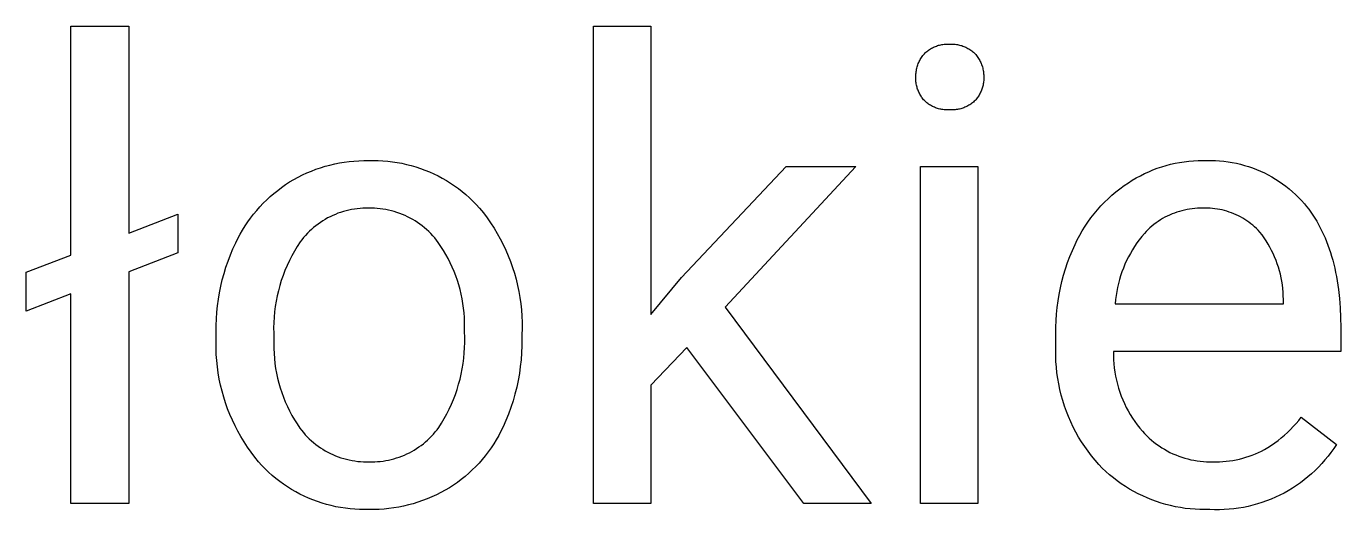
# Model space of a CAD drawing. Header units: millimetres. Extents: x 1102 to 5170, y 19 to 2862.
# Drawn here: x 4276.6 to 4355.5, y 199.1 to 228.1 of the extents above; entities that cross this region are included whole.
import ezdxf

# ---------------------------------------------------------------- set-up
doc = ezdxf.new("R2010")
doc.units = ezdxf.units.MM
doc.header["$MEASUREMENT"] = 0
doc.layers.add('Domyślny', color=7, linetype='Continuous', true_color=0x000000)

msp = doc.modelspace()

# ---------------------------------------------------------------- linework, layer by layer
at = {"layer": 'Domyślny'}
for p, q in [((4279.292, 214.358), (4279.292, 228.097)), ((4279.292, 228.097), (4282.756, 228.097)), ((4282.756, 228.097), (4282.756, 215.681)), ((4310.653, 199.45), (4310.653, 228.097)), ((4310.653, 228.097), (4314.097, 228.097)), ((4314.097, 228.097), (4314.097, 210.8)), ((4330.522, 226.447), (4330.569, 226.494)), ((4330.569, 226.494), (4330.618, 226.539)), ((4330.618, 226.539), (4330.669, 226.583)), ((4330.669, 226.583), (4330.721, 226.625)), ((4330.721, 226.625), (4330.775, 226.665)), ((4330.775, 226.665), (4330.83, 226.703)), ((4330.83, 226.703), (4330.887, 226.74)), ((4330.887, 226.74), (4330.944, 226.774)), ((4330.944, 226.774), (4331.003, 226.806)), ((4331.003, 226.806), (4331.063, 226.836)), ((4331.063, 226.836), (4331.124, 226.864)), ((4331.124, 226.864), (4331.185, 226.89)), ((4331.185, 226.89), (4331.248, 226.914)), ((4331.248, 226.914), (4331.311, 226.936)), ((4331.311, 226.936), (4331.376, 226.955)), ((4331.376, 226.955), (4331.44, 226.972)), ((4331.44, 226.972), (4331.506, 226.987)), ((4331.506, 226.987), (4331.572, 227)), ((4331.572, 227), (4331.638, 227.01)), ((4331.638, 227.01), (4331.704, 227.018)), ((4331.704, 227.018), (4331.771, 227.024)), ((4331.771, 227.024), (4331.838, 227.027)), ((4331.838, 227.027), (4331.905, 227.028)), ((4331.905, 227.028), (4331.972, 227.027)), ((4331.972, 227.027), (4332.039, 227.023)), ((4332.039, 227.023), (4332.106, 227.026)), ((4332.106, 227.026), (4332.174, 227.028)), ((4332.174, 227.028), (4332.241, 227.027)), ((4332.241, 227.027), (4332.308, 227.023)), ((4332.308, 227.023), (4332.375, 227.017)), ((4332.375, 227.017), (4332.442, 227.009)), ((4332.442, 227.009), (4332.509, 226.999)), ((4332.509, 226.999), (4332.575, 226.986)), ((4332.575, 226.986), (4332.64, 226.972)), ((4332.64, 226.972), (4332.706, 226.954)), ((4332.706, 226.954), (4332.77, 226.935)), ((4332.77, 226.935), (4332.834, 226.913)), ((4332.834, 226.913), (4332.897, 226.89)), ((4332.897, 226.89), (4332.959, 226.864)), ((4332.959, 226.864), (4333.02, 226.836)), ((4333.02, 226.836), (4333.08, 226.805)), ((4333.08, 226.805), (4333.139, 226.773)), ((4333.139, 226.773), (4333.197, 226.739)), ((4333.197, 226.739), (4333.254, 226.703)), ((4333.254, 226.703), (4333.309, 226.665)), ((4333.309, 226.665), (4333.364, 226.625)), ((4333.364, 226.625), (4333.416, 226.583)), ((4333.416, 226.583), (4333.467, 226.539)), ((4333.467, 226.539), (4333.517, 226.494)), ((4333.517, 226.494), (4333.565, 226.447)), ((4330.088, 225.656), (4330.109, 225.723)), ((4330.109, 225.723), (4330.131, 225.789)), ((4330.131, 225.789), (4330.156, 225.854)), ((4330.156, 225.854), (4330.184, 225.918)), ((4330.184, 225.918), (4330.213, 225.982)), ((4330.213, 225.982), (4330.244, 226.044)), ((4330.244, 226.044), (4330.278, 226.106)), ((4330.278, 226.106), (4330.314, 226.166)), ((4330.314, 226.166), (4330.351, 226.225)), ((4330.351, 226.225), (4330.391, 226.282)), ((4330.391, 226.282), (4330.433, 226.339)), ((4330.433, 226.339), (4330.476, 226.393)), ((4330.476, 226.393), (4330.522, 226.447)), ((4333.565, 226.447), (4333.611, 226.394)), ((4333.611, 226.394), (4333.655, 226.339)), ((4333.655, 226.339), (4333.698, 226.283)), ((4333.698, 226.283), (4333.738, 226.226)), ((4333.738, 226.226), (4333.776, 226.167)), ((4333.776, 226.167), (4333.812, 226.107)), ((4333.812, 226.107), (4333.846, 226.046)), ((4333.846, 226.046), (4333.878, 225.983)), ((4333.878, 225.983), (4333.908, 225.92)), ((4333.908, 225.92), (4333.936, 225.855)), ((4333.936, 225.855), (4333.961, 225.79)), ((4333.961, 225.79), (4333.984, 225.724)), ((4333.984, 225.724), (4334.005, 225.657)), ((4330.009, 225.104), (4330.01, 225.174)), ((4330.01, 225.034), (4330.009, 225.104)), ((4330.009, 224.968), (4330.01, 225.034)), ((4330.01, 224.901), (4330.009, 224.968)), ((4330.01, 225.174), (4330.015, 225.243)), ((4330.013, 224.835), (4330.01, 224.901)), ((4330.015, 225.243), (4330.021, 225.313)), ((4330.021, 225.313), (4330.03, 225.382)), ((4330.03, 225.382), (4330.041, 225.451)), ((4330.041, 225.451), (4330.054, 225.52)), ((4330.054, 225.52), (4330.07, 225.588)), ((4330.07, 225.588), (4330.088, 225.656)), ((4334.005, 225.657), (4334.023, 225.589)), ((4334.023, 225.589), (4334.04, 225.521)), ((4334.04, 225.521), (4334.053, 225.452)), ((4334.053, 225.452), (4334.065, 225.383)), ((4334.065, 225.383), (4334.074, 225.314)), ((4334.074, 225.314), (4334.08, 225.244)), ((4334.08, 225.244), (4334.085, 225.174)), ((4334.085, 224.901), (4334.082, 224.835)), ((4334.085, 225.174), (4334.086, 225.104)), ((4334.087, 224.967), (4334.085, 224.901)), ((4334.086, 225.104), (4334.086, 225.034)), ((4334.086, 225.034), (4334.087, 224.967)), ((4330.019, 224.769), (4330.013, 224.835)), ((4330.027, 224.704), (4330.019, 224.769)), ((4330.037, 224.638), (4330.027, 224.704)), ((4330.049, 224.573), (4330.037, 224.638)), ((4330.063, 224.509), (4330.049, 224.573)), ((4330.08, 224.445), (4330.063, 224.509)), ((4330.098, 224.381), (4330.08, 224.445)), ((4330.119, 224.318), (4330.098, 224.381)), ((4330.142, 224.256), (4330.119, 224.318)), ((4330.167, 224.195), (4330.142, 224.256)), ((4330.193, 224.135), (4330.167, 224.195)), ((4330.222, 224.075), (4330.193, 224.135)), ((4333.898, 224.133), (4333.869, 224.074)), ((4333.925, 224.194), (4333.898, 224.133)), ((4333.951, 224.255), (4333.925, 224.194)), ((4333.974, 224.317), (4333.951, 224.255)), ((4333.995, 224.38), (4333.974, 224.317)), ((4334.014, 224.443), (4333.995, 224.38)), ((4334.031, 224.508), (4334.014, 224.443)), ((4334.045, 224.572), (4334.031, 224.508)), ((4334.058, 224.637), (4334.045, 224.572)), ((4334.068, 224.703), (4334.058, 224.637)), ((4334.076, 224.769), (4334.068, 224.703)), ((4334.082, 224.835), (4334.076, 224.769)), ((4330.253, 224.017), (4330.222, 224.075)), ((4330.286, 223.959), (4330.253, 224.017)), ((4330.321, 223.903), (4330.286, 223.959)), ((4330.357, 223.848), (4330.321, 223.903)), ((4330.396, 223.794), (4330.357, 223.848)), ((4330.436, 223.741), (4330.396, 223.794)), ((4330.478, 223.69), (4330.436, 223.741)), ((4330.522, 223.641), (4330.478, 223.69)), ((4330.57, 223.595), (4330.522, 223.641)), ((4330.62, 223.55), (4330.57, 223.595)), ((4330.671, 223.508), (4330.62, 223.55)), ((4330.724, 223.467), (4330.671, 223.508)), ((4330.778, 223.428), (4330.724, 223.467)), ((4330.833, 223.391), (4330.778, 223.428)), ((4330.89, 223.356), (4330.833, 223.391)), ((4330.948, 223.323), (4330.89, 223.356)), ((4331.007, 223.292), (4330.948, 223.323)), ((4333.136, 223.323), (4333.077, 223.292)), ((4333.194, 223.357), (4333.136, 223.323)), ((4333.251, 223.392), (4333.194, 223.357)), ((4333.307, 223.429), (4333.251, 223.392)), ((4333.361, 223.468), (4333.307, 223.429)), ((4333.414, 223.508), (4333.361, 223.468)), ((4333.466, 223.551), (4333.414, 223.508)), ((4333.516, 223.595), (4333.466, 223.551)), ((4333.565, 223.641), (4333.516, 223.595)), ((4333.609, 223.69), (4333.565, 223.641)), ((4333.652, 223.741), (4333.609, 223.69)), ((4333.693, 223.793), (4333.652, 223.741)), ((4333.732, 223.847), (4333.693, 223.793)), ((4333.769, 223.902), (4333.732, 223.847)), ((4333.804, 223.958), (4333.769, 223.902)), ((4333.837, 224.015), (4333.804, 223.958)), ((4333.869, 224.074), (4333.837, 224.015)), ((4331.066, 223.262), (4331.007, 223.292)), ((4331.127, 223.235), (4331.066, 223.262)), ((4331.189, 223.21), (4331.127, 223.235)), ((4331.252, 223.187), (4331.189, 223.21)), ((4331.315, 223.166), (4331.252, 223.187)), ((4331.379, 223.148), (4331.315, 223.166)), ((4331.444, 223.131), (4331.379, 223.148)), ((4331.509, 223.117), (4331.444, 223.131)), ((4331.574, 223.105), (4331.509, 223.117)), ((4331.64, 223.095), (4331.574, 223.105)), ((4331.706, 223.088), (4331.64, 223.095)), ((4331.773, 223.082), (4331.706, 223.088)), ((4331.839, 223.079), (4331.773, 223.082)), ((4331.906, 223.079), (4331.839, 223.079)), ((4331.973, 223.08), (4331.906, 223.079)), ((4332.039, 223.084), (4331.973, 223.08)), ((4332.106, 223.08), (4332.039, 223.084)), ((4332.173, 223.079), (4332.106, 223.08)), ((4332.24, 223.08), (4332.173, 223.079)), ((4332.307, 223.083), (4332.24, 223.08)), ((4332.373, 223.088), (4332.307, 223.083)), ((4332.44, 223.096), (4332.373, 223.088)), ((4332.506, 223.106), (4332.44, 223.096)), ((4332.572, 223.118), (4332.506, 223.106)), ((4332.637, 223.132), (4332.572, 223.118)), ((4332.702, 223.149), (4332.637, 223.132)), ((4332.767, 223.167), (4332.702, 223.149)), ((4332.83, 223.188), (4332.767, 223.167)), ((4332.893, 223.211), (4332.83, 223.188)), ((4332.955, 223.236), (4332.893, 223.211)), ((4333.016, 223.263), (4332.955, 223.236)), ((4333.077, 223.292), (4333.016, 223.263)), ((4293.456, 219.294), (4293.726, 219.408)), ((4293.726, 219.408), (4293.999, 219.512)), ((4293.999, 219.512), (4294.276, 219.607)), ((4294.276, 219.607), (4294.556, 219.694)), ((4294.556, 219.694), (4294.838, 219.77)), ((4294.838, 219.77), (4295.123, 219.838)), ((4295.123, 219.838), (4295.41, 219.896)), ((4295.41, 219.896), (4295.699, 219.944)), ((4295.699, 219.944), (4295.989, 219.983)), ((4295.989, 219.983), (4296.28, 220.011)), ((4296.28, 220.011), (4296.572, 220.031)), ((4296.572, 220.031), (4296.865, 220.04)), ((4296.865, 220.04), (4297.158, 220.04)), ((4297.158, 220.04), (4297.445, 220.045)), ((4297.445, 220.045), (4297.733, 220.041)), ((4297.733, 220.041), (4298.021, 220.027)), ((4298.021, 220.027), (4298.308, 220.003)), ((4298.308, 220.003), (4298.593, 219.969)), ((4298.593, 219.969), (4298.878, 219.926)), ((4298.878, 219.926), (4299.161, 219.873)), ((4299.161, 219.873), (4299.442, 219.811)), ((4299.442, 219.811), (4299.721, 219.739)), ((4299.721, 219.739), (4299.997, 219.657)), ((4299.997, 219.657), (4300.27, 219.567)), ((4300.27, 219.567), (4300.54, 219.467)), ((4300.54, 219.467), (4300.806, 219.358)), ((4300.806, 219.358), (4301.069, 219.24)), ((4315.941, 213.024), (4322.216, 219.682)), ((4326.406, 219.682), (4318.565, 211.231)), ((4322.216, 219.682), (4326.406, 219.682)), ((4330.289, 199.45), (4330.289, 219.682)), ((4330.289, 219.682), (4333.736, 219.682)), ((4333.736, 219.682), (4333.736, 199.45)), ((4343.736, 219.253), (4343.989, 219.368)), ((4343.989, 219.368), (4344.245, 219.475)), ((4344.245, 219.475), (4344.505, 219.573)), ((4344.505, 219.573), (4344.768, 219.662)), ((4344.768, 219.662), (4345.034, 219.741)), ((4345.034, 219.741), (4345.303, 219.812)), ((4345.303, 219.812), (4345.574, 219.873)), ((4345.574, 219.873), (4345.847, 219.924)), ((4345.847, 219.924), (4346.121, 219.967)), ((4346.121, 219.967), (4346.397, 219.999)), ((4346.397, 219.999), (4346.674, 220.022)), ((4346.674, 220.022), (4346.951, 220.036)), ((4346.951, 220.036), (4347.229, 220.04)), ((4347.229, 220.04), (4347.483, 220.05)), ((4347.483, 220.05), (4347.737, 220.05)), ((4347.737, 220.05), (4347.992, 220.043)), ((4347.992, 220.043), (4348.246, 220.027)), ((4348.246, 220.027), (4348.499, 220.002)), ((4348.499, 220.002), (4348.751, 219.968)), ((4348.751, 219.968), (4349.003, 219.926)), ((4349.003, 219.926), (4349.252, 219.876)), ((4349.252, 219.876), (4349.5, 219.817)), ((4349.5, 219.817), (4349.745, 219.75)), ((4349.745, 219.75), (4349.988, 219.675)), ((4349.988, 219.675), (4350.229, 219.592)), ((4350.229, 219.592), (4350.466, 219.5)), ((4350.466, 219.5), (4350.701, 219.401)), ((4350.701, 219.401), (4350.931, 219.293)), ((4291.936, 218.425), (4292.175, 218.593)), ((4292.175, 218.593), (4292.419, 218.752)), ((4292.419, 218.752), (4292.671, 218.9)), ((4292.671, 218.9), (4292.928, 219.04)), ((4292.928, 219.04), (4293.19, 219.171)), ((4293.19, 219.171), (4293.456, 219.294)), ((4301.069, 219.24), (4301.327, 219.113)), ((4301.327, 219.113), (4301.581, 218.978)), ((4301.581, 218.978), (4301.83, 218.834)), ((4301.83, 218.834), (4302.074, 218.681)), ((4302.074, 218.681), (4302.313, 218.521)), ((4342.515, 218.531), (4342.771, 218.706)), ((4342.771, 218.706), (4343.005, 218.855)), ((4343.005, 218.855), (4343.244, 218.996)), ((4343.244, 218.996), (4343.488, 219.129)), ((4343.488, 219.129), (4343.736, 219.253)), ((4350.931, 219.293), (4351.158, 219.178)), ((4351.158, 219.178), (4351.381, 219.055)), ((4351.381, 219.055), (4351.6, 218.925)), ((4351.6, 218.925), (4351.814, 218.788)), ((4351.814, 218.788), (4352.024, 218.643)), ((4352.024, 218.643), (4352.228, 218.492)), ((4291.042, 217.679), (4291.256, 217.877)), ((4291.256, 217.877), (4291.476, 218.067)), ((4291.476, 218.067), (4291.703, 218.25)), ((4291.703, 218.25), (4291.936, 218.425)), ((4302.313, 218.521), (4302.547, 218.352)), ((4302.547, 218.352), (4302.774, 218.176)), ((4302.774, 218.176), (4302.995, 217.992)), ((4302.995, 217.992), (4303.21, 217.8)), ((4303.21, 217.8), (4303.419, 217.602)), ((4341.555, 217.75), (4341.785, 217.957)), ((4341.785, 217.957), (4342.021, 218.157)), ((4342.021, 218.157), (4342.265, 218.349)), ((4342.265, 218.349), (4342.515, 218.531)), ((4352.228, 218.492), (4352.427, 218.333)), ((4352.427, 218.333), (4352.621, 218.168)), ((4352.621, 218.168), (4352.809, 217.997)), ((4352.809, 217.997), (4352.991, 217.819)), ((4352.991, 217.819), (4353.167, 217.635)), ((4290.255, 216.82), (4290.441, 217.044)), ((4290.441, 217.044), (4290.634, 217.263)), ((4290.634, 217.263), (4290.834, 217.474)), ((4290.834, 217.474), (4291.042, 217.679)), ((4295.808, 217.022), (4295.644, 216.977)), ((4295.974, 217.061), (4295.808, 217.022)), ((4296.141, 217.095), (4295.974, 217.061)), ((4296.309, 217.123), (4296.141, 217.095)), ((4296.478, 217.145), (4296.309, 217.123)), ((4296.647, 217.161), (4296.478, 217.145)), ((4296.817, 217.172), (4296.647, 217.161)), ((4296.987, 217.177), (4296.817, 217.172)), ((4297.158, 217.175), (4296.987, 217.177)), ((4297.331, 217.177), (4297.158, 217.175)), ((4297.504, 217.173), (4297.331, 217.177)), ((4297.676, 217.163), (4297.504, 217.173)), ((4297.849, 217.146), (4297.676, 217.163)), ((4298.02, 217.124), (4297.849, 217.146)), ((4298.191, 217.096), (4298.02, 217.124)), ((4298.361, 217.062), (4298.191, 217.096)), ((4298.529, 217.023), (4298.361, 217.062)), ((4298.696, 216.977), (4298.529, 217.023)), ((4303.419, 217.602), (4303.62, 217.396)), ((4303.62, 217.396), (4303.815, 217.184)), ((4303.815, 217.184), (4304.048, 216.894)), ((4340.713, 216.843), (4340.912, 217.08)), ((4340.912, 217.08), (4341.118, 217.311)), ((4341.118, 217.311), (4341.333, 217.534)), ((4341.333, 217.534), (4341.555, 217.75)), ((4345.984, 217.029), (4345.833, 216.987)), ((4346.137, 217.066), (4345.984, 217.029)), ((4346.291, 217.098), (4346.137, 217.066)), ((4346.446, 217.124), (4346.291, 217.098)), ((4346.601, 217.145), (4346.446, 217.124)), ((4346.758, 217.16), (4346.601, 217.145)), ((4346.914, 217.171), (4346.758, 217.16)), ((4347.071, 217.176), (4346.914, 217.171)), ((4347.229, 217.175), (4347.071, 217.176)), ((4347.376, 217.18), (4347.229, 217.175)), ((4347.524, 217.179), (4347.376, 217.18)), ((4347.671, 217.173), (4347.524, 217.179)), ((4347.819, 217.163), (4347.671, 217.173)), ((4347.965, 217.147), (4347.819, 217.163)), ((4348.112, 217.126), (4347.965, 217.147)), ((4348.257, 217.1), (4348.112, 217.126)), ((4348.402, 217.07), (4348.257, 217.1)), ((4348.545, 217.034), (4348.402, 217.07)), ((4348.687, 216.994), (4348.545, 217.034)), ((4348.828, 216.949), (4348.687, 216.994)), ((4353.167, 217.635), (4353.337, 217.445)), ((4353.337, 217.445), (4353.471, 217.281)), ((4353.471, 217.281), (4353.601, 217.112)), ((4353.601, 217.112), (4353.726, 216.939)), ((4282.756, 215.681), (4285.699, 216.817)), ((4285.699, 216.817), (4285.699, 214.49)), ((4289.744, 216.111), (4289.907, 216.353)), ((4289.907, 216.353), (4290.077, 216.589)), ((4290.077, 216.589), (4290.255, 216.82)), ((4294.123, 216.228), (4293.987, 216.126)), ((4294.263, 216.326), (4294.123, 216.228)), ((4294.405, 216.419), (4294.263, 216.326)), ((4294.551, 216.507), (4294.405, 216.419)), ((4294.7, 216.59), (4294.551, 216.507)), ((4294.851, 216.668), (4294.7, 216.59)), ((4295.005, 216.741), (4294.851, 216.668)), ((4295.162, 216.808), (4295.005, 216.741)), ((4295.321, 216.87), (4295.162, 216.808)), ((4295.481, 216.926), (4295.321, 216.87)), ((4295.644, 216.977), (4295.481, 216.926)), ((4298.861, 216.926), (4298.696, 216.977)), ((4299.025, 216.869), (4298.861, 216.926)), ((4299.186, 216.806), (4299.025, 216.869)), ((4299.345, 216.738), (4299.186, 216.806)), ((4299.502, 216.665), (4299.345, 216.738)), ((4299.656, 216.586), (4299.502, 216.665)), ((4299.807, 216.501), (4299.656, 216.586)), ((4299.955, 216.412), (4299.807, 216.501)), ((4300.1, 216.317), (4299.955, 216.412)), ((4300.241, 216.218), (4300.1, 216.317)), ((4300.379, 216.114), (4300.241, 216.218)), ((4304.048, 216.894), (4304.272, 216.596)), ((4304.272, 216.596), (4304.486, 216.29)), ((4304.486, 216.29), (4304.689, 215.978)), ((4340.168, 216.091), (4340.341, 216.348)), ((4340.341, 216.348), (4340.522, 216.599)), ((4340.522, 216.599), (4340.713, 216.843)), ((4344.304, 216.202), (4344.182, 216.103)), ((4344.43, 216.297), (4344.304, 216.202)), ((4344.559, 216.387), (4344.43, 216.297)), ((4344.69, 216.472), (4344.559, 216.387)), ((4344.825, 216.554), (4344.69, 216.472)), ((4344.962, 216.63), (4344.825, 216.554)), ((4345.102, 216.702), (4344.962, 216.63)), ((4345.244, 216.769), (4345.102, 216.702)), ((4345.388, 216.831), (4345.244, 216.769)), ((4345.535, 216.888), (4345.388, 216.831)), ((4345.683, 216.94), (4345.535, 216.888)), ((4345.833, 216.987), (4345.683, 216.94)), ((4348.966, 216.899), (4348.828, 216.949)), ((4349.104, 216.844), (4348.966, 216.899)), ((4349.239, 216.785), (4349.104, 216.844)), ((4349.372, 216.721), (4349.239, 216.785)), ((4349.503, 216.653), (4349.372, 216.721)), ((4349.632, 216.58), (4349.503, 216.653)), ((4349.758, 216.503), (4349.632, 216.58)), ((4349.881, 216.422), (4349.758, 216.503)), ((4350.001, 216.337), (4349.881, 216.422)), ((4350.119, 216.247), (4350.001, 216.337)), ((4350.233, 216.154), (4350.119, 216.247)), ((4353.726, 216.939), (4353.848, 216.762)), ((4353.848, 216.762), (4353.964, 216.58)), ((4353.964, 216.58), (4354.077, 216.394)), ((4354.077, 216.394), (4354.186, 216.203)), ((4354.186, 216.203), (4354.29, 216.008)), ((4289.308, 215.354), (4289.445, 215.611)), ((4289.445, 215.611), (4289.59, 215.864)), ((4289.59, 215.864), (4289.744, 216.111)), ((4293.253, 215.418), (4293.145, 215.286)), ((4293.365, 215.546), (4293.253, 215.418)), ((4293.481, 215.67), (4293.365, 215.546)), ((4293.602, 215.791), (4293.481, 215.67)), ((4293.727, 215.907), (4293.602, 215.791)), ((4293.855, 216.018), (4293.727, 215.907)), ((4293.987, 216.126), (4293.855, 216.018)), ((4300.514, 216.005), (4300.379, 216.114)), ((4300.644, 215.891), (4300.514, 216.005)), ((4300.771, 215.773), (4300.644, 215.891)), ((4300.893, 215.651), (4300.771, 215.773)), ((4301.012, 215.525), (4300.893, 215.651)), ((4301.125, 215.394), (4301.012, 215.525)), ((4304.689, 215.978), (4304.882, 215.659)), ((4304.882, 215.659), (4305.064, 215.333)), ((4339.703, 215.287), (4339.849, 215.56)), ((4339.849, 215.56), (4340.004, 215.828)), ((4340.004, 215.828), (4340.168, 216.091)), ((4343.572, 215.481), (4343.422, 215.288)), ((4343.729, 215.669), (4343.572, 215.481)), ((4343.837, 215.783), (4343.729, 215.669)), ((4343.948, 215.894), (4343.837, 215.783)), ((4344.063, 216.001), (4343.948, 215.894)), ((4344.182, 216.103), (4344.063, 216.001)), ((4350.344, 216.057), (4350.233, 216.154)), ((4350.452, 215.956), (4350.344, 216.057)), ((4350.556, 215.851), (4350.452, 215.956)), ((4350.657, 215.743), (4350.556, 215.851)), ((4350.79, 215.57), (4350.657, 215.743)), ((4350.917, 215.393), (4350.79, 215.57)), ((4354.29, 216.008), (4354.39, 215.809)), ((4354.39, 215.809), (4354.486, 215.605)), ((4354.486, 215.605), (4354.577, 215.397)), ((4288.864, 214.371), (4289.015, 214.734)), ((4289.015, 214.734), (4289.179, 215.093)), ((4289.179, 215.093), (4289.308, 215.354)), ((4292.868, 214.88), (4292.702, 214.604)), ((4293.042, 215.15), (4292.868, 214.88)), ((4293.145, 215.286), (4293.042, 215.15)), ((4301.234, 215.26), (4301.125, 215.394)), ((4301.339, 215.122), (4301.234, 215.26)), ((4301.5, 214.887), (4301.339, 215.122)), ((4301.652, 214.647), (4301.5, 214.887)), ((4301.797, 214.403), (4301.652, 214.647)), ((4305.064, 215.333), (4305.234, 215.002)), ((4305.234, 215.002), (4305.393, 214.665)), ((4305.393, 214.665), (4305.541, 214.323)), ((4339.255, 214.282), (4339.406, 214.648)), ((4339.406, 214.648), (4339.567, 215.009)), ((4339.567, 215.009), (4339.703, 215.287)), ((4343.011, 214.68), (4342.888, 214.468)), ((4343.141, 214.887), (4343.011, 214.68)), ((4343.278, 215.09), (4343.141, 214.887)), ((4343.422, 215.288), (4343.278, 215.09)), ((4351.038, 215.212), (4350.917, 215.393)), ((4351.153, 215.026), (4351.038, 215.212)), ((4351.262, 214.837), (4351.153, 215.026)), ((4351.364, 214.645), (4351.262, 214.837)), ((4351.46, 214.449), (4351.364, 214.645)), ((4354.577, 215.397), (4354.664, 215.185)), ((4354.664, 215.185), (4354.747, 214.968)), ((4354.747, 214.968), (4354.826, 214.747)), ((4354.826, 214.747), (4354.9, 214.521)), ((4276.61, 213.334), (4279.292, 214.358)), ((4285.699, 214.49), (4282.756, 213.354)), ((4288.596, 213.63), (4288.724, 214.003)), ((4288.724, 214.003), (4288.864, 214.371)), ((4292.401, 214.036), (4292.265, 213.744)), ((4292.547, 214.322), (4292.401, 214.036)), ((4292.702, 214.604), (4292.547, 214.322)), ((4301.934, 214.153), (4301.797, 214.403)), ((4302.063, 213.899), (4301.934, 214.153)), ((4302.182, 213.641), (4302.063, 213.899)), ((4305.541, 214.323), (4305.677, 213.976)), ((4305.677, 213.976), (4305.801, 213.624)), ((4338.991, 213.537), (4339.117, 213.912)), ((4339.117, 213.912), (4339.255, 214.282)), ((4342.663, 214.034), (4342.562, 213.811)), ((4342.772, 214.253), (4342.663, 214.034)), ((4342.888, 214.468), (4342.772, 214.253)), ((4351.549, 214.25), (4351.46, 214.449)), ((4351.632, 214.048), (4351.549, 214.25)), ((4351.707, 213.843), (4351.632, 214.048)), ((4351.776, 213.636), (4351.707, 213.843)), ((4354.9, 214.521), (4354.97, 214.291)), ((4354.97, 214.291), (4355.036, 214.057)), ((4355.036, 214.057), (4355.098, 213.819)), ((4276.61, 211.007), (4276.61, 213.334)), ((4282.756, 213.354), (4282.756, 199.45)), ((4288.378, 212.874), (4288.481, 213.254)), ((4288.481, 213.254), (4288.596, 213.63)), ((4292.024, 213.148), (4291.919, 212.843)), ((4292.139, 213.448), (4292.024, 213.148)), ((4292.265, 213.744), (4292.139, 213.448)), ((4302.294, 213.379), (4302.182, 213.641)), ((4302.396, 213.114), (4302.294, 213.379)), ((4302.49, 212.845), (4302.396, 213.114)), ((4305.801, 213.624), (4305.913, 213.269)), ((4305.913, 213.269), (4306.014, 212.91)), ((4338.776, 212.776), (4338.878, 213.158)), ((4338.878, 213.158), (4338.991, 213.537)), ((4342.303, 213.124), (4342.233, 212.889)), ((4342.382, 213.356), (4342.303, 213.124)), ((4342.468, 213.585), (4342.382, 213.356)), ((4342.562, 213.811), (4342.468, 213.585)), ((4351.837, 213.427), (4351.776, 213.636)), ((4351.892, 213.216), (4351.837, 213.427)), ((4351.939, 213.003), (4351.892, 213.216)), ((4355.098, 213.819), (4355.156, 213.576)), ((4355.156, 213.576), (4355.209, 213.328)), ((4355.209, 213.328), (4355.258, 213.076)), ((4355.258, 213.076), (4355.302, 212.82)), ((4288.211, 212.104), (4288.288, 212.49)), ((4288.288, 212.49), (4288.378, 212.874)), ((4291.824, 212.536), (4291.741, 212.225)), ((4291.919, 212.843), (4291.824, 212.536)), ((4302.574, 212.574), (4302.49, 212.845)), ((4302.65, 212.299), (4302.574, 212.574)), ((4302.716, 212.023), (4302.65, 212.299)), ((4306.014, 212.91), (4306.101, 212.547)), ((4306.101, 212.547), (4306.177, 212.182)), ((4314.097, 210.8), (4315.941, 213.024)), ((4338.611, 212.003), (4338.688, 212.391)), ((4338.688, 212.391), (4338.776, 212.776)), ((4342.116, 212.414), (4342.069, 212.174)), ((4342.17, 212.653), (4342.116, 212.414)), ((4342.233, 212.889), (4342.17, 212.653)), ((4351.979, 212.789), (4351.939, 213.003)), ((4352.012, 212.573), (4351.979, 212.789)), ((4352.038, 212.356), (4352.012, 212.573)), ((4352.056, 212.139), (4352.038, 212.356)), ((4355.302, 212.82), (4355.343, 212.56)), ((4355.343, 212.56), (4355.379, 212.295)), ((4355.379, 212.295), (4355.438, 211.752)), ((4279.292, 212.031), (4276.61, 211.007)), ((4279.292, 199.45), (4279.292, 212.031)), ((4288.094, 211.326), (4288.146, 211.716)), ((4288.146, 211.716), (4288.211, 212.104)), ((4291.605, 211.596), (4291.554, 211.279)), ((4291.668, 211.912), (4291.605, 211.596)), ((4291.741, 212.225), (4291.668, 211.912)), ((4302.774, 211.744), (4302.716, 212.023)), ((4302.822, 211.464), (4302.774, 211.744)), ((4306.177, 212.182), (4306.24, 211.815)), ((4306.24, 211.815), (4306.291, 211.446)), ((4338.497, 211.22), (4338.548, 211.612)), ((4338.548, 211.612), (4338.611, 212.003)), ((4342, 211.69), (4341.978, 211.446)), ((4342.03, 211.932), (4342, 211.69)), ((4342.069, 212.174), (4342.03, 211.932)), ((4352.067, 211.921), (4352.056, 212.139)), ((4352.071, 211.703), (4352.067, 211.921)), ((4352.071, 211.446), (4352.071, 211.703)), ((4355.438, 211.752), (4355.481, 211.192)), ((4288.029, 210.541), (4288.055, 210.934)), ((4288.055, 210.934), (4288.094, 211.326)), ((4291.514, 210.96), (4291.485, 210.639)), ((4291.554, 211.279), (4291.514, 210.96)), ((4302.86, 211.182), (4302.822, 211.464)), ((4302.89, 210.899), (4302.86, 211.182)), ((4302.909, 210.615), (4302.89, 210.899)), ((4306.291, 211.446), (4306.329, 211.075)), ((4306.329, 211.075), (4306.355, 210.703)), ((4306.355, 210.703), (4306.368, 210.331)), ((4318.565, 211.231), (4327.318, 199.45)), ((4338.434, 210.432), (4338.459, 210.827)), ((4338.459, 210.827), (4338.497, 211.22)), ((4341.978, 211.446), (4352.071, 211.446)), ((4355.481, 211.192), (4355.506, 210.614)), ((4288.015, 210.147), (4288.029, 210.541)), ((4288.015, 209.753), (4288.015, 210.147)), ((4291.466, 210.318), (4291.459, 209.996)), ((4291.459, 209.996), (4291.464, 209.675)), ((4291.485, 210.639), (4291.466, 210.318)), ((4302.92, 210.331), (4302.909, 210.615)), ((4302.912, 209.762), (4302.921, 210.046)), ((4302.921, 210.046), (4302.92, 210.331)), ((4306.368, 209.958), (4306.356, 209.586)), ((4306.368, 210.331), (4306.368, 209.958)), ((4338.421, 210.037), (4338.434, 210.432)), ((4338.422, 209.642), (4338.421, 210.037)), ((4355.506, 210.614), (4355.515, 210.019)), ((4355.515, 210.019), (4355.515, 208.581)), ((4288.004, 209.139), (4288.015, 209.51)), ((4288.004, 208.768), (4288.004, 209.139)), ((4288.015, 209.51), (4288.015, 209.753)), ((4291.464, 209.675), (4291.479, 209.353)), ((4291.479, 209.353), (4291.469, 209.054)), ((4302.926, 209.443), (4302.912, 209.762)), ((4302.921, 208.805), (4302.929, 209.124)), ((4302.929, 209.124), (4302.926, 209.443)), ((4306.356, 209.586), (4306.356, 209.342)), ((4306.356, 209.342), (4306.356, 208.922)), ((4338.422, 209.006), (4338.422, 209.642)), ((4288.018, 208.397), (4288.004, 208.768)), ((4288.044, 208.027), (4288.018, 208.397)), ((4291.469, 209.054), (4291.47, 208.754)), ((4291.47, 208.754), (4291.481, 208.455)), ((4291.481, 208.455), (4291.503, 208.156)), ((4302.873, 208.169), (4302.902, 208.487)), ((4302.902, 208.487), (4302.921, 208.805)), ((4306.341, 208.503), (4306.311, 208.084)), ((4306.356, 208.922), (4306.341, 208.503)), ((4316.257, 208.819), (4314.097, 206.556)), ((4323.276, 199.45), (4316.257, 208.819)), ((4338.411, 208.665), (4338.422, 209.006)), ((4338.411, 208.323), (4338.411, 208.665)), ((4338.423, 207.982), (4338.411, 208.323)), ((4355.515, 208.581), (4341.866, 208.581)), ((4341.866, 208.581), (4341.866, 208.333)), ((4341.866, 208.333), (4341.874, 208.084)), ((4288.082, 207.658), (4288.044, 208.027)), ((4288.133, 207.29), (4288.082, 207.658)), ((4291.503, 208.156), (4291.535, 207.858)), ((4291.535, 207.858), (4291.577, 207.561)), ((4291.577, 207.561), (4291.63, 207.266)), ((4302.72, 207.225), (4302.782, 207.538)), ((4302.782, 207.538), (4302.833, 207.853)), ((4302.833, 207.853), (4302.873, 208.169)), ((4306.267, 207.666), (4306.209, 207.25)), ((4306.311, 208.084), (4306.267, 207.666)), ((4338.447, 207.641), (4338.423, 207.982)), ((4338.482, 207.301), (4338.447, 207.641)), ((4341.874, 208.084), (4341.891, 207.836)), ((4341.891, 207.836), (4341.917, 207.589)), ((4341.917, 207.589), (4341.952, 207.343)), ((4288.197, 206.924), (4288.133, 207.29)), ((4288.273, 206.561), (4288.197, 206.924)), ((4291.63, 207.266), (4291.693, 206.973)), ((4291.693, 206.973), (4291.766, 206.682)), ((4302.565, 206.606), (4302.648, 206.915)), ((4302.648, 206.915), (4302.72, 207.225)), ((4306.136, 206.837), (4306.048, 206.426)), ((4306.209, 207.25), (4306.136, 206.837)), ((4338.529, 206.963), (4338.482, 207.301)), ((4338.588, 206.626), (4338.529, 206.963)), ((4341.952, 207.343), (4341.995, 207.098)), ((4341.995, 207.098), (4342.046, 206.855)), ((4342.046, 206.855), (4342.106, 206.614)), ((4288.361, 206.201), (4288.273, 206.561)), ((4288.461, 205.843), (4288.361, 206.201)), ((4291.766, 206.682), (4291.85, 206.394)), ((4291.85, 206.394), (4291.943, 206.109)), ((4291.943, 206.109), (4292.046, 205.828)), ((4302.254, 205.702), (4302.368, 206)), ((4302.368, 206), (4302.472, 206.301)), ((4302.472, 206.301), (4302.565, 206.606)), ((4305.947, 206.019), (4305.831, 205.615)), ((4306.048, 206.426), (4305.947, 206.019)), ((4314.097, 206.556), (4314.097, 199.45)), ((4338.657, 206.291), (4338.588, 206.626)), ((4338.739, 205.959), (4338.657, 206.291)), ((4338.831, 205.63), (4338.739, 205.959)), ((4342.106, 206.614), (4342.175, 206.375)), ((4342.175, 206.375), (4342.251, 206.139)), ((4342.251, 206.139), (4342.336, 205.905)), ((4288.573, 205.49), (4288.461, 205.843)), ((4288.697, 205.14), (4288.573, 205.49)), ((4292.046, 205.828), (4292.159, 205.55)), ((4292.159, 205.55), (4292.281, 205.277)), ((4292.281, 205.277), (4292.413, 205.008)), ((4301.997, 205.118), (4302.131, 205.408)), ((4302.131, 205.408), (4302.254, 205.702)), ((4305.701, 205.216), (4305.558, 204.821)), ((4305.831, 205.615), (4305.701, 205.216)), ((4338.935, 205.305), (4338.831, 205.63)), ((4339.049, 204.983), (4338.935, 205.305)), ((4342.336, 205.905), (4342.429, 205.675)), ((4342.429, 205.675), (4342.53, 205.448)), ((4342.53, 205.448), (4342.639, 205.224)), ((4342.639, 205.224), (4342.756, 205.005)), ((4288.833, 204.794), (4288.697, 205.14)), ((4288.981, 204.454), (4288.833, 204.794)), ((4289.14, 204.119), (4288.981, 204.454)), ((4292.413, 205.008), (4292.555, 204.743)), ((4292.555, 204.743), (4292.705, 204.484)), ((4292.705, 204.484), (4292.865, 204.23)), ((4301.538, 204.279), (4301.701, 204.553)), ((4301.701, 204.553), (4301.854, 204.833)), ((4301.854, 204.833), (4301.997, 205.118)), ((4305.401, 204.431), (4305.23, 204.048)), ((4305.558, 204.821), (4305.401, 204.431)), ((4339.175, 204.665), (4339.049, 204.983)), ((4339.311, 204.352), (4339.175, 204.665)), ((4342.756, 205.005), (4342.88, 204.789)), ((4342.88, 204.789), (4343.011, 204.579)), ((4343.011, 204.579), (4343.15, 204.372)), ((4343.15, 204.372), (4343.296, 204.171)), ((4352.836, 204.255), (4352.997, 204.443)), ((4352.997, 204.443), (4353.151, 204.637)), ((4353.151, 204.637), (4355.255, 202.995)), ((4289.31, 203.789), (4289.14, 204.119)), ((4289.492, 203.465), (4289.31, 203.789)), ((4292.865, 204.23), (4293.033, 203.982)), ((4293.033, 203.982), (4293.137, 203.845)), ((4293.137, 203.845), (4293.246, 203.712)), ((4293.246, 203.712), (4293.359, 203.583)), ((4293.359, 203.583), (4293.477, 203.458)), ((4300.941, 203.496), (4301.054, 203.619)), ((4301.054, 203.619), (4301.162, 203.746)), ((4301.162, 203.746), (4301.267, 203.876)), ((4301.267, 203.876), (4301.367, 204.01)), ((4301.367, 204.01), (4301.538, 204.279)), ((4305.103, 203.787), (4304.968, 203.53)), ((4305.23, 204.048), (4305.103, 203.787)), ((4339.458, 204.043), (4339.311, 204.352)), ((4339.615, 203.74), (4339.458, 204.043)), ((4339.783, 203.442), (4339.615, 203.74)), ((4343.296, 204.171), (4343.449, 203.975)), ((4343.449, 203.975), (4343.609, 203.785)), ((4343.609, 203.785), (4343.738, 203.645)), ((4343.738, 203.645), (4343.872, 203.51)), ((4352.137, 203.557), (4352.32, 203.723)), ((4352.32, 203.723), (4352.498, 203.895)), ((4352.498, 203.895), (4352.67, 204.072)), ((4352.67, 204.072), (4352.836, 204.255)), ((4289.684, 203.148), (4289.492, 203.465)), ((4289.887, 202.837), (4289.684, 203.148)), ((4290.1, 202.533), (4289.887, 202.837)), ((4293.477, 203.458), (4293.599, 203.337)), ((4293.599, 203.337), (4293.725, 203.22)), ((4293.725, 203.22), (4293.856, 203.108)), ((4293.856, 203.108), (4293.989, 203)), ((4293.989, 203), (4294.127, 202.897)), ((4294.127, 202.897), (4294.268, 202.799)), ((4294.268, 202.799), (4294.412, 202.706)), ((4300.044, 202.751), (4300.183, 202.844)), ((4300.183, 202.844), (4300.318, 202.942)), ((4300.318, 202.942), (4300.45, 203.044)), ((4300.45, 203.044), (4300.578, 203.151)), ((4300.578, 203.151), (4300.703, 203.262)), ((4300.703, 203.262), (4300.824, 203.377)), ((4300.824, 203.377), (4300.941, 203.496)), ((4304.51, 202.789), (4304.341, 202.553)), ((4304.671, 203.031), (4304.51, 202.789)), ((4304.824, 203.278), (4304.671, 203.031)), ((4304.968, 203.53), (4304.824, 203.278)), ((4339.96, 203.15), (4339.783, 203.442)), ((4340.148, 202.864), (4339.96, 203.15)), ((4340.345, 202.585), (4340.148, 202.864)), ((4343.872, 203.51), (4344.011, 203.379)), ((4344.011, 203.379), (4344.154, 203.254)), ((4344.154, 203.254), (4344.301, 203.133)), ((4344.301, 203.133), (4344.453, 203.018)), ((4344.453, 203.018), (4344.608, 202.908)), ((4344.608, 202.908), (4344.767, 202.803)), ((4344.767, 202.803), (4344.93, 202.704)), ((4350.935, 202.691), (4351.147, 202.819)), ((4351.147, 202.819), (4351.354, 202.954)), ((4351.354, 202.954), (4351.557, 203.095)), ((4351.557, 203.095), (4351.755, 203.243)), ((4351.755, 203.243), (4351.949, 203.397)), ((4351.949, 203.397), (4352.137, 203.557)), ((4355.255, 202.995), (4355.096, 202.754)), ((4290.323, 202.237), (4290.1, 202.533)), ((4290.557, 201.948), (4290.323, 202.237)), ((4294.412, 202.706), (4294.56, 202.617)), ((4294.56, 202.617), (4294.71, 202.534)), ((4294.71, 202.534), (4294.864, 202.456)), ((4294.864, 202.456), (4295.02, 202.384)), ((4295.02, 202.384), (4295.178, 202.317)), ((4295.178, 202.317), (4295.338, 202.255)), ((4295.338, 202.255), (4295.501, 202.199)), ((4295.501, 202.199), (4295.665, 202.149)), ((4295.665, 202.149), (4295.831, 202.104)), ((4295.831, 202.104), (4295.999, 202.065)), ((4295.999, 202.065), (4296.167, 202.032)), ((4296.167, 202.032), (4296.337, 202.005)), ((4296.337, 202.005), (4296.508, 201.983)), ((4297.861, 201.981), (4298.027, 202.001)), ((4298.027, 202.001), (4298.192, 202.026)), ((4298.192, 202.026), (4298.356, 202.057)), ((4298.356, 202.057), (4298.518, 202.094)), ((4298.518, 202.094), (4298.68, 202.136)), ((4298.68, 202.136), (4298.84, 202.184)), ((4298.84, 202.184), (4298.998, 202.236)), ((4298.998, 202.236), (4299.155, 202.295)), ((4299.155, 202.295), (4299.309, 202.358)), ((4299.309, 202.358), (4299.461, 202.427)), ((4299.461, 202.427), (4299.611, 202.5)), ((4299.611, 202.5), (4299.758, 202.579)), ((4299.758, 202.579), (4299.903, 202.663)), ((4299.903, 202.663), (4300.044, 202.751)), ((4303.979, 202.099), (4303.787, 201.881)), ((4304.164, 202.323), (4303.979, 202.099)), ((4304.341, 202.553), (4304.164, 202.323)), ((4340.551, 202.313), (4340.345, 202.585)), ((4340.767, 202.048), (4340.551, 202.313)), ((4340.991, 201.79), (4340.767, 202.048)), ((4344.93, 202.704), (4345.096, 202.611)), ((4345.096, 202.611), (4345.265, 202.523)), ((4345.265, 202.523), (4345.437, 202.442)), ((4345.437, 202.442), (4345.612, 202.366)), ((4345.612, 202.366), (4345.79, 202.297)), ((4345.79, 202.297), (4345.969, 202.234)), ((4345.969, 202.234), (4346.151, 202.177)), ((4346.151, 202.177), (4346.335, 202.127)), ((4346.335, 202.127), (4346.52, 202.082)), ((4346.52, 202.082), (4346.707, 202.045)), ((4346.707, 202.045), (4346.895, 202.014)), ((4346.895, 202.014), (4347.084, 201.989)), ((4348.647, 201.984), (4348.846, 202.008)), ((4348.846, 202.008), (4349.045, 202.038)), ((4349.045, 202.038), (4349.242, 202.075)), ((4349.242, 202.075), (4349.439, 202.118)), ((4349.439, 202.118), (4349.633, 202.168)), ((4349.633, 202.168), (4349.826, 202.224)), ((4349.826, 202.224), (4350.017, 202.286)), ((4350.017, 202.286), (4350.206, 202.355)), ((4350.206, 202.355), (4350.392, 202.43)), ((4350.392, 202.43), (4350.576, 202.511)), ((4350.576, 202.511), (4350.757, 202.598)), ((4350.757, 202.598), (4350.935, 202.691)), ((4354.57, 202.065), (4354.38, 201.848)), ((4354.753, 202.289), (4354.57, 202.065)), ((4354.928, 202.518), (4354.753, 202.289)), ((4355.096, 202.754), (4354.928, 202.518)), ((4290.751, 201.736), (4290.557, 201.948)), ((4290.951, 201.531), (4290.751, 201.736)), ((4291.159, 201.333), (4290.951, 201.531)), ((4291.373, 201.141), (4291.159, 201.333)), ((4296.508, 201.983), (4296.679, 201.968)), ((4296.679, 201.968), (4296.85, 201.958)), ((4296.85, 201.958), (4297.022, 201.954)), ((4297.022, 201.954), (4297.194, 201.957)), ((4297.194, 201.957), (4297.361, 201.954)), ((4297.361, 201.954), (4297.528, 201.957)), ((4297.528, 201.957), (4297.695, 201.966)), ((4297.695, 201.966), (4297.861, 201.981)), ((4303.168, 201.269), (4302.948, 201.079)), ((4303.381, 201.466), (4303.168, 201.269)), ((4303.588, 201.67), (4303.381, 201.466)), ((4303.787, 201.881), (4303.588, 201.67)), ((4341.2, 201.58), (4340.991, 201.79)), ((4341.416, 201.377), (4341.2, 201.58)), ((4341.639, 201.181), (4341.416, 201.377)), ((4347.084, 201.989), (4347.273, 201.971)), ((4347.273, 201.971), (4347.463, 201.96)), ((4347.463, 201.96), (4347.654, 201.955)), ((4347.654, 201.955), (4347.844, 201.957)), ((4347.844, 201.957), (4348.045, 201.954)), ((4348.045, 201.954), (4348.246, 201.957)), ((4348.246, 201.957), (4348.446, 201.968)), ((4348.446, 201.968), (4348.647, 201.984)), ((4353.766, 201.238), (4353.547, 201.049)), ((4353.977, 201.434), (4353.766, 201.238)), ((4354.182, 201.638), (4353.977, 201.434)), ((4354.38, 201.848), (4354.182, 201.638)), ((4291.594, 200.958), (4291.373, 201.141)), ((4291.82, 200.781), (4291.594, 200.958)), ((4292.053, 200.613), (4291.82, 200.781)), ((4292.291, 200.453), (4292.053, 200.613)), ((4292.534, 200.3), (4292.291, 200.453)), ((4302.252, 200.557), (4302.009, 200.398)), ((4302.49, 200.723), (4302.252, 200.557)), ((4302.722, 200.897), (4302.49, 200.723)), ((4302.948, 201.079), (4302.722, 200.897)), ((4341.868, 200.993), (4341.639, 201.181)), ((4342.103, 200.812), (4341.868, 200.993)), ((4342.344, 200.64), (4342.103, 200.812)), ((4342.591, 200.476), (4342.344, 200.64)), ((4342.843, 200.32), (4342.591, 200.476)), ((4352.856, 200.528), (4352.614, 200.37)), ((4353.092, 200.694), (4352.856, 200.528)), ((4353.323, 200.867), (4353.092, 200.694)), ((4353.547, 201.049), (4353.323, 200.867)), ((4292.783, 200.156), (4292.534, 200.3)), ((4293.036, 200.021), (4292.783, 200.156)), ((4293.294, 199.894), (4293.036, 200.021)), ((4293.555, 199.776), (4293.294, 199.894)), ((4293.821, 199.667), (4293.555, 199.776)), ((4294.09, 199.567), (4293.821, 199.667)), ((4300.681, 199.732), (4300.403, 199.626)), ((4300.955, 199.847), (4300.681, 199.732)), ((4301.225, 199.972), (4300.955, 199.847)), ((4301.491, 200.105), (4301.225, 199.972)), ((4301.752, 200.247), (4301.491, 200.105)), ((4302.009, 200.398), (4301.752, 200.247)), ((4343.1, 200.173), (4342.843, 200.32)), ((4343.362, 200.035), (4343.1, 200.173)), ((4343.629, 199.905), (4343.362, 200.035)), ((4343.9, 199.785), (4343.629, 199.905)), ((4344.175, 199.673), (4343.9, 199.785)), ((4344.453, 199.572), (4344.175, 199.673)), ((4351.331, 199.711), (4351.062, 199.606)), ((4351.596, 199.825), (4351.331, 199.711)), ((4351.857, 199.948), (4351.596, 199.825)), ((4352.114, 200.08), (4351.857, 199.948)), ((4352.366, 200.221), (4352.114, 200.08)), ((4352.614, 200.37), (4352.366, 200.221)), ((4282.756, 199.45), (4279.292, 199.45)), ((4294.363, 199.476), (4294.09, 199.567)), ((4294.638, 199.395), (4294.363, 199.476)), ((4294.916, 199.323), (4294.638, 199.395)), ((4295.196, 199.26), (4294.916, 199.323)), ((4295.478, 199.207), (4295.196, 199.26)), ((4295.762, 199.164), (4295.478, 199.207)), ((4296.047, 199.13), (4295.762, 199.164)), ((4296.333, 199.106), (4296.047, 199.13)), ((4296.62, 199.091), (4296.333, 199.106)), ((4296.907, 199.087), (4296.62, 199.091)), ((4297.194, 199.092), (4296.907, 199.087)), ((4297.492, 199.091), (4297.194, 199.092)), ((4297.789, 199.101), (4297.492, 199.091)), ((4298.086, 199.12), (4297.789, 199.101)), ((4298.382, 199.149), (4298.086, 199.12)), ((4298.676, 199.188), (4298.382, 199.149)), ((4298.97, 199.237), (4298.676, 199.188)), ((4299.261, 199.295), (4298.97, 199.237)), ((4299.551, 199.364), (4299.261, 199.295)), ((4299.838, 199.441), (4299.551, 199.364)), ((4300.122, 199.529), (4299.838, 199.441)), ((4300.403, 199.626), (4300.122, 199.529)), ((4314.097, 199.45), (4310.653, 199.45)), ((4327.318, 199.45), (4323.276, 199.45)), ((4333.736, 199.45), (4330.289, 199.45)), ((4344.735, 199.479), (4344.453, 199.572)), ((4345.019, 199.396), (4344.735, 199.479)), ((4345.307, 199.323), (4345.019, 199.396)), ((4345.596, 199.26), (4345.307, 199.323)), ((4345.888, 199.206), (4345.596, 199.26)), ((4346.181, 199.162), (4345.888, 199.206)), ((4346.475, 199.128), (4346.181, 199.162)), ((4346.771, 199.104), (4346.475, 199.128)), ((4347.067, 199.09), (4346.771, 199.104)), ((4347.363, 199.086), (4347.067, 199.09)), ((4347.659, 199.092), (4347.363, 199.086)), ((4347.948, 199.081), (4347.659, 199.092)), ((4348.237, 199.08), (4347.948, 199.081)), ((4348.525, 199.089), (4348.237, 199.08)), ((4348.814, 199.107), (4348.525, 199.089)), ((4349.101, 199.136), (4348.814, 199.107)), ((4349.387, 199.174), (4349.101, 199.136)), ((4349.672, 199.222), (4349.387, 199.174)), ((4349.955, 199.28), (4349.672, 199.222)), ((4350.236, 199.347), (4349.955, 199.28)), ((4350.514, 199.424), (4350.236, 199.347)), ((4350.789, 199.51), (4350.514, 199.424)), ((4351.062, 199.606), (4350.789, 199.51))]:
    msp.add_line(p, q, dxfattribs=at)

doc.saveas('drawing.dxf')
